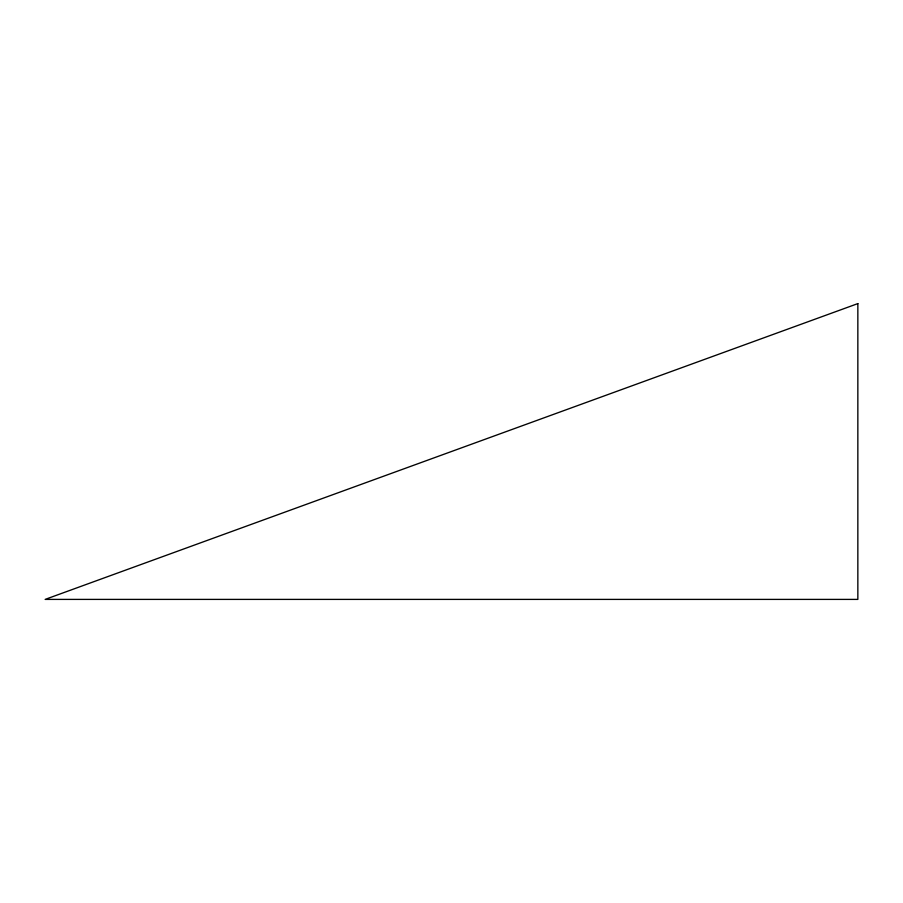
<?xml version="1.0" encoding="UTF-8"?>
<svg xmlns="http://www.w3.org/2000/svg" width="903" height="903" viewBox="0 0 903 903"><rect width="100%" height="100%" fill="white"/><g stroke="black" fill="none" stroke-linecap="round" stroke-linejoin="round"><path stroke-width="1.35" d="M857.85 303.6L45.15 599.4L857.85 599.4L857.85 303.6"/></g></svg>
